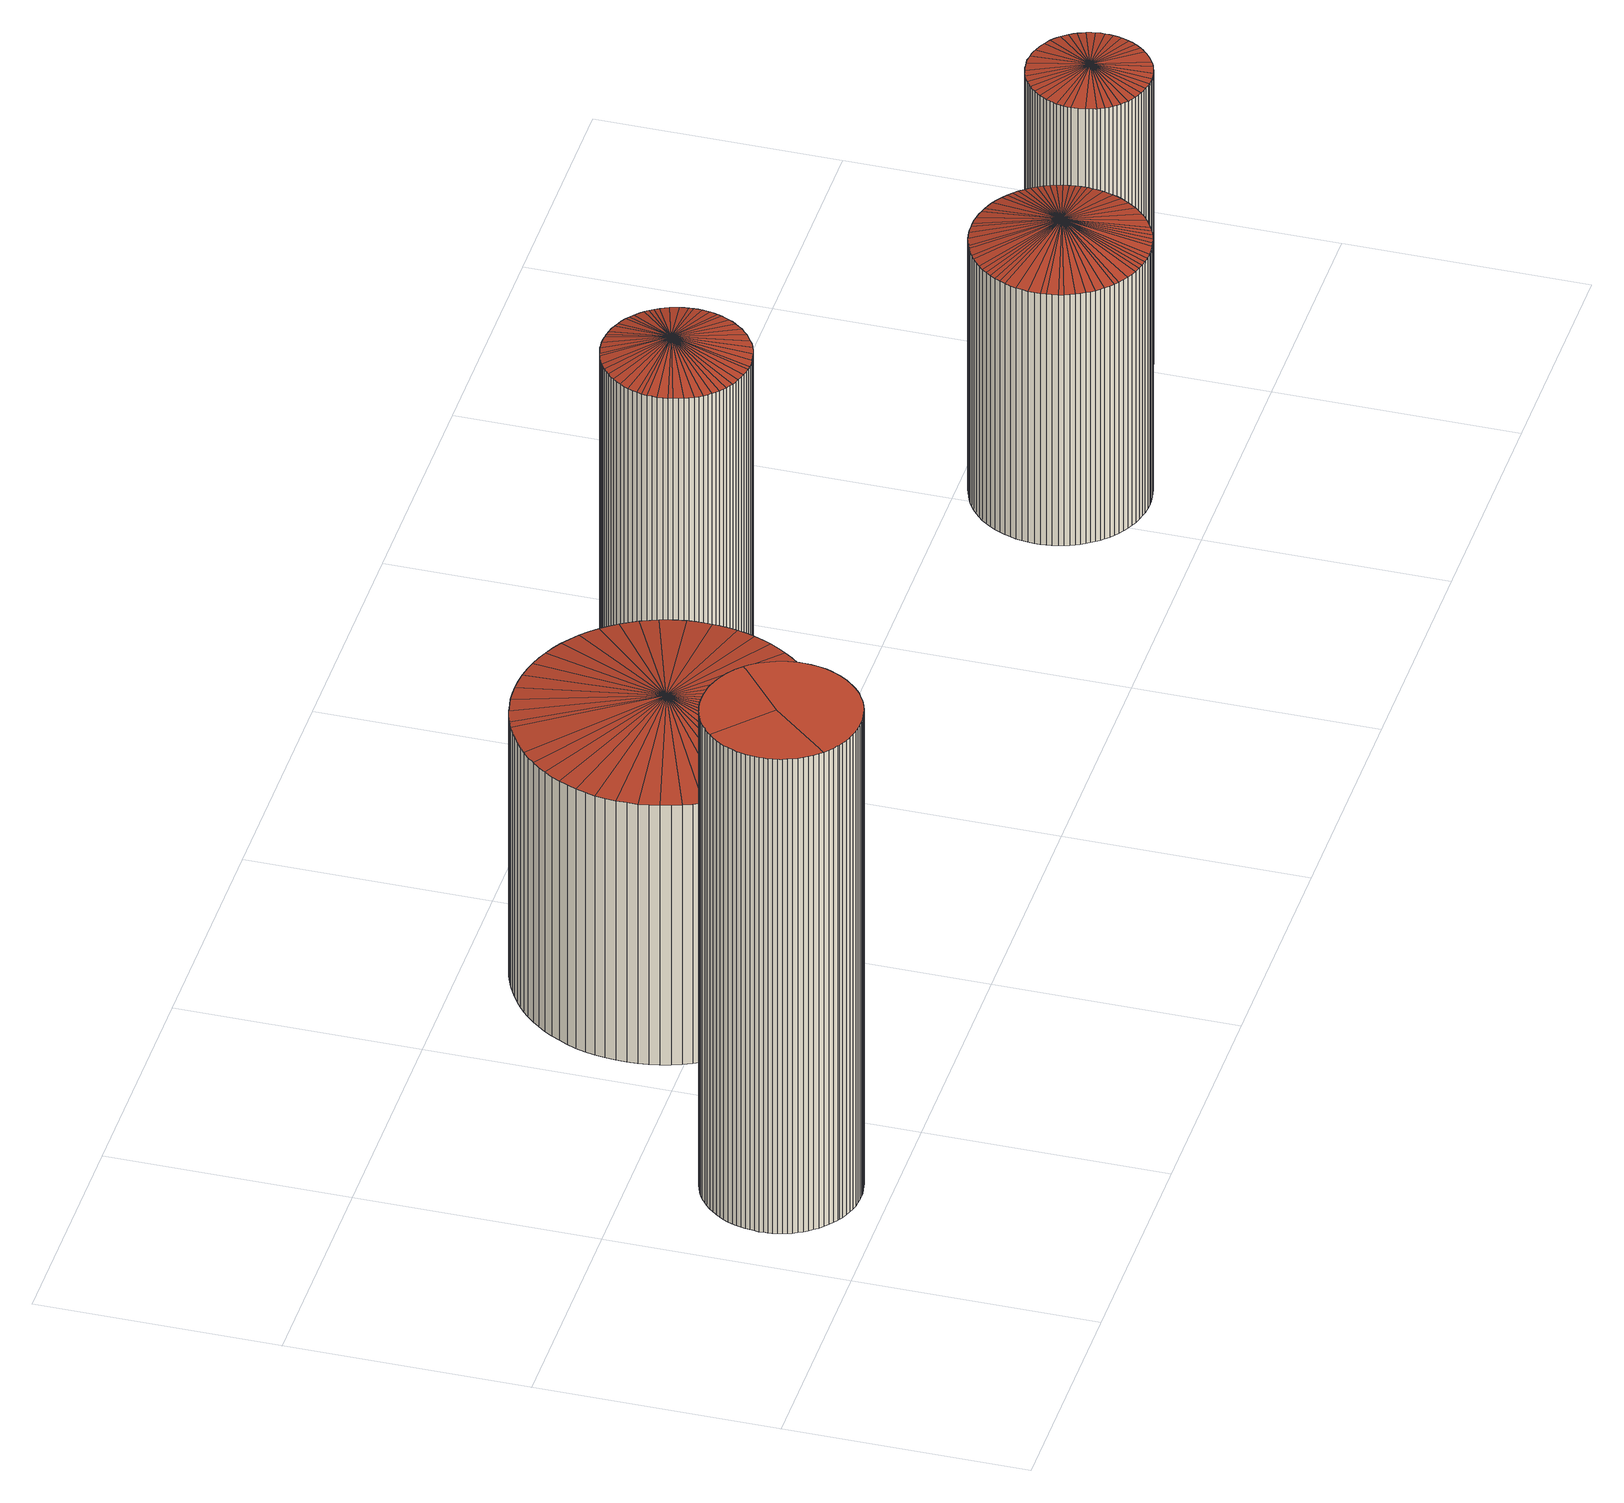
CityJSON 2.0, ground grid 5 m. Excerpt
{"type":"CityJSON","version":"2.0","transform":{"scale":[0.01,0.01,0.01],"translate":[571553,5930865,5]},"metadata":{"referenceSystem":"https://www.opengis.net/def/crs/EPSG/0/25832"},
"CityObjects":{
"building1":{"type":"Building","attributes":{"Grundfläche 2D":"7.970300","Grundhöhe NN":"5.542"},"geometry":[{"type":"Solid","lod":"3","boundaries":[[[[0,1,2,3,4,5,6,7,8,9,10,11,12,13,14,15,16,17,18,19,20,21,22,23,24,25,26]],[[27,28,29,30,31,32,33,34,35,36,37,38,39,40,41,42,43,44,45,46,47,48,49,22,21,50,51]],[[52,53,54,55,56,57,58,59,60,61,62,63,64,65,66,67,68,69,70,71,72,73,74,75,76,77,78,79,80,81,82,83,84,85,86,87,88,89,90,91,23,22,49,92,93,94,95,96,97,98]],[[99,100,67,66]],[[100,101,68,67]],[[101,102,69,68]],[[102,103,70,69]],[[103,104,71,70]],[[104,105,72,71]],[[105,106,73,72]],[[106,107,74,73]],[[107,108,75,74]],[[108,109,76,75]],[[110,99,66,65]],[[111,112,64,63]],[[112,110,65,64]],[[109,113,77,76]],[[113,114,78,77]],[[114,115,79,78]],[[115,116,80,79]],[[116,117,81,80]],[[117,118,82,81]],[[118,119,83,82]],[[119,120,84,83]],[[120,121,85,84]],[[121,122,86,85]],[[122,123,87,86]],[[123,124,88,87]],[[124,125,89,88]],[[125,126,90,89]],[[126,127,91,90]],[[127,128,23,91]],[[128,129,24,23]],[[129,130,25,24]],[[130,131,26,25]],[[131,132,0,26]],[[132,133,1,0]],[[133,134,2,1]],[[134,135,3,2]],[[135,136,4,3]],[[136,137,5,4]],[[137,138,6,5]],[[138,139,7,6]],[[139,140,8,7]],[[140,141,9,8]],[[141,142,10,9]],[[142,143,11,10]],[[143,144,12,11]],[[144,145,13,12]],[[145,146,14,13]],[[146,147,15,14]],[[147,148,16,15]],[[148,149,17,16]],[[149,150,18,17]],[[150,151,19,18]],[[151,152,20,19]],[[152,153,21,20]],[[153,154,50,21]],[[154,155,51,50]],[[155,156,27,51]],[[156,157,28,27]],[[157,158,29,28]],[[158,159,30,29]],[[159,160,31,30]],[[160,161,32,31]],[[161,162,33,32]],[[162,163,34,33]],[[163,164,35,34]],[[164,165,36,35]],[[165,166,37,36]],[[166,167,38,37]],[[167,168,39,38]],[[168,169,40,39]],[[169,170,41,40]],[[170,171,42,41]],[[171,172,43,42]],[[172,173,44,43]],[[173,174,45,44]],[[174,175,46,45]],[[175,176,47,46]],[[176,177,48,47]],[[177,178,49,48]],[[178,179,92,49]],[[179,180,93,92]],[[180,181,94,93]],[[181,182,95,94]],[[182,183,96,95]],[[183,184,97,96]],[[184,185,98,97]],[[185,186,52,98]],[[186,187,53,52]],[[187,188,54,53]],[[188,189,55,54]],[[189,190,56,55]],[[190,191,57,56]],[[191,192,58,57]],[[192,193,59,58]],[[193,194,60,59]],[[194,195,61,60]],[[195,196,111,63,62,61]],[[178,177,176,175,174,173,172,171,170,169,168,167,166,165,164,163,162,161,160,159,158,157,156,155,154,153,152,151,150,149,148,147,146,145,144,143,142,141,140,139,138,137,136,135,134,133,132,131,130,129,128,127,126,125,124,123,122,121,120,119,118,117,116,115,114,113,109,108,107,106,105,104,103,102,101,100,99,110,112,111,196,195,194,193,192,191,190,189,188,187,186,185,184,183,182,181,180,179]]]],"semantics":{"surfaces":[{"type":"RoofSurface"},{"type":"WallSurface"},{"type":"GroundSurface"}],"values":[[0,0,0,1,1,1,1,1,1,1,1,1,1,1,1,1,1,1,1,1,1,1,1,1,1,1,1,1,1,1,1,1,1,1,1,1,1,1,1,1,1,1,1,1,1,1,1,1,1,1,1,1,1,1,1,1,1,1,1,1,1,1,1,1,1,1,1,1,1,1,1,1,1,1,1,1,1,1,1,1,1,1,1,1,1,1,1,1,1,1,1,1,1,1,1,1,1,1,1,1,2]]}}]},
"building2":{"type":"Building","attributes":{"Grundfläche 2D":"28.636282","Grundhöhe NN":"5.426"},"geometry":[{"type":"Solid","lod":"3","boundaries":[[[[197,198,199,200,201,202,203]],[[204,199,198,205]],[[206,199,204,207]],[[208,199,206,209]],[[210,199,208,211]],[[212,199,210,213]],[[214,199,212,215]],[[216,199,214,217]],[[218,199,216,219]],[[220,199,218,221]],[[222,199,220,223]],[[224,199,222,225]],[[226,199,224,227]],[[228,199,226,229]],[[230,199,228,231]],[[232,233,199,230,234]],[[235,199,233,236]],[[237,199,235,238]],[[239,199,237,240]],[[241,199,239,242]],[[243,199,241,244]],[[245,199,243,246]],[[247,199,245,248]],[[249,199,247,250]],[[251,199,249,252]],[[253,199,251,254]],[[255,199,253,256]],[[257,199,255,258]],[[259,199,257,260]],[[261,262,199,259,263]],[[264,265,199,262,266]],[[267,268,199,265,269]],[[270,199,268,271]],[[272,199,270,273]],[[274,199,272,275]],[[276,199,274,277]],[[278,199,276,279]],[[280,199,278,281]],[[282,199,280,283]],[[284,199,282,285]],[[286,199,284,287]],[[288,199,286,289]],[[290,199,288,291]],[[292,199,290,293]],[[199,292,200]],[[294,295,203,202]],[[295,296,197,203]],[[296,297,198,197]],[[297,298,205,198]],[[298,299,204,205]],[[299,300,207,204]],[[300,301,206,207]],[[301,302,209,206]],[[302,303,208,209]],[[303,304,211,208]],[[305,294,202,201]],[[306,307,200,292]],[[307,305,201,200]],[[304,308,210,211]],[[308,309,213,210]],[[309,310,212,213]],[[310,311,215,212]],[[311,312,214,215]],[[312,313,217,214]],[[313,314,216,217]],[[314,315,219,216]],[[315,316,218,219]],[[316,317,221,218]],[[317,318,220,221]],[[318,319,223,220]],[[319,320,222,223]],[[320,321,225,222]],[[321,322,224,225]],[[322,323,227,224]],[[323,324,226,227]],[[324,325,229,226]],[[325,326,228,229]],[[326,327,231,228]],[[327,328,230,231]],[[328,329,234,230]],[[329,330,232,234]],[[330,331,233,232]],[[331,332,236,233]],[[332,333,235,236]],[[333,334,238,235]],[[334,335,237,238]],[[335,336,240,237]],[[336,337,239,240]],[[337,338,242,239]],[[338,339,241,242]],[[339,340,244,241]],[[340,341,243,244]],[[341,342,246,243]],[[342,343,245,246]],[[343,344,248,245]],[[344,345,247,248]],[[345,346,250,247]],[[346,347,249,250]],[[347,348,252,249]],[[348,349,251,252]],[[349,350,254,251]],[[350,351,253,254]],[[351,352,256,253]],[[352,353,255,256]],[[353,354,258,255]],[[354,355,257,258]],[[355,356,260,257]],[[356,357,259,260]],[[357,358,263,259]],[[358,359,261,263]],[[359,360,262,261]],[[360,361,266,262]],[[361,362,264,266]],[[362,363,265,264]],[[363,364,269,265]],[[364,365,267,269]],[[365,366,268,267]],[[366,367,271,268]],[[367,368,270,271]],[[368,369,273,270]],[[369,370,272,273]],[[370,371,275,272]],[[371,372,274,275]],[[372,373,277,274]],[[373,374,276,277]],[[374,375,279,276]],[[375,376,278,279]],[[376,377,281,278]],[[377,378,280,281]],[[378,379,283,280]],[[379,380,282,283]],[[380,381,285,282]],[[381,382,284,285]],[[382,383,287,284]],[[383,384,286,287]],[[384,385,289,286]],[[385,386,288,289]],[[386,387,291,288]],[[387,388,290,291]],[[388,389,293,290]],[[389,306,292,293]],[[383,382,381,380,379,378,377,376,375,374,373,372,371,370,369,368,367,366,365,364,363,362,361,360,359,358,357,356,355,354,353,352,351,350,349,348,347,346,345,344,343,342,341,340,339,338,337,336,335,334,333,332,331,330,329,328,327,326,325,324,323,322,321,320,319,318,317,316,315,314,313,312,311,310,309,308,304,303,302,301,300,299,298,297,296,295,294,305,307,306,389,388,387,386,385,384]]]],"semantics":{"surfaces":[{"type":"RoofSurface"},{"type":"WallSurface"},{"type":"GroundSurface"}],"values":[[0,0,0,0,0,0,0,0,0,0,0,0,0,0,0,0,0,0,0,0,0,0,0,0,0,0,0,0,0,0,0,0,0,0,0,0,0,0,0,0,0,0,0,0,0,1,1,1,1,1,1,1,1,1,1,1,1,1,1,1,1,1,1,1,1,1,1,1,1,1,1,1,1,1,1,1,1,1,1,1,1,1,1,1,1,1,1,1,1,1,1,1,1,1,1,1,1,1,1,1,1,1,1,1,1,1,1,1,1,1,1,1,1,1,1,1,1,1,1,1,1,1,1,1,1,1,1,1,1,1,1,1,1,1,1,1,1,1,1,1,1,2]]}}]},
"building3":{"type":"Building","attributes":{"Grundfläche 2D":"6.908821","Grundhöhe NN":"5.455"},"geometry":[{"type":"Solid","lod":"3","boundaries":[[[[390,391,392,393,394]],[[395,391,390,396]],[[397,391,395,398]],[[399,391,397,400]],[[401,391,399,402]],[[403,391,401,404]],[[405,391,403,406]],[[391,405,407]],[[391,407,408]],[[409,391,408,410]],[[411,391,409,412]],[[391,411,413]],[[414,391,413,415]],[[416,391,414,417]],[[418,391,416,419]],[[420,391,418,421]],[[422,391,420,423]],[[424,391,422,425]],[[426,391,424,427]],[[428,391,426,429]],[[430,391,428,431]],[[432,391,430,433]],[[391,432,434]],[[435,391,434,436]],[[437,391,435,438]],[[439,391,437,440]],[[441,391,439,442]],[[443,391,441,444]],[[445,391,443,446]],[[447,391,445,448]],[[449,391,447,450]],[[451,391,449,452]],[[391,451,453]],[[454,391,453,455]],[[456,391,454,457]],[[458,391,456,459]],[[391,458,460]],[[461,391,460,462]],[[463,391,461,464]],[[465,391,463,466]],[[391,465,467]],[[391,467,468]],[[391,468,469]],[[470,391,469,471]],[[391,470,472]],[[391,472,473]],[[474,391,473,475]],[[391,474,476]],[[477,391,476,478]],[[391,477,479]],[[391,479,480]],[[481,391,480,482]],[[483,391,481,484]],[[485,391,483,486]],[[391,485,392]],[[487,488,394,393]],[[488,489,390,394]],[[489,490,396,390]],[[490,491,395,396]],[[491,492,398,395]],[[492,493,397,398]],[[493,494,400,397]],[[494,495,399,400]],[[495,496,402,399]],[[496,497,401,402]],[[497,498,404,401]],[[498,499,403,404]],[[499,500,406,403]],[[500,501,405,406]],[[501,502,407,405]],[[502,503,408,407]],[[503,504,410,408]],[[504,505,409,410]],[[505,506,412,409]],[[506,507,411,412]],[[507,508,413,411]],[[508,509,415,413]],[[509,510,414,415]],[[510,511,417,414]],[[511,512,416,417]],[[512,513,419,416]],[[513,514,418,419]],[[514,515,421,418]],[[515,516,420,421]],[[516,517,423,420]],[[517,518,422,423]],[[518,519,425,422]],[[519,520,424,425]],[[520,521,427,424]],[[521,522,426,427]],[[522,523,429,426]],[[523,524,428,429]],[[524,525,431,428]],[[525,526,430,431]],[[526,527,433,430]],[[527,528,432,433]],[[528,529,434,432]],[[529,530,436,434]],[[530,531,435,436]],[[531,532,438,435]],[[532,533,437,438]],[[533,534,440,437]],[[534,535,439,440]],[[535,536,442,439]],[[536,537,441,442]],[[537,538,444,441]],[[538,539,443,444]],[[539,540,446,443]],[[540,541,445,446]],[[541,542,448,445]],[[542,543,447,448]],[[543,544,450,447]],[[544,545,449,450]],[[545,546,452,449]],[[546,547,451,452]],[[547,548,453,451]],[[548,549,455,453]],[[549,550,454,455]],[[550,551,457,454]],[[551,552,456,457]],[[552,553,459,456]],[[553,554,458,459]],[[554,555,460,458]],[[555,556,462,460]],[[556,557,461,462]],[[557,558,464,461]],[[558,559,463,464]],[[559,560,466,463]],[[560,561,465,466]],[[561,562,467,465]],[[562,563,468,467]],[[563,564,469,468]],[[564,565,471,469]],[[565,566,470,471]],[[566,567,472,470]],[[567,568,473,472]],[[568,569,475,473]],[[569,570,474,475]],[[570,571,476,474]],[[572,487,393,392]],[[571,573,478,476]],[[573,574,477,478]],[[574,575,479,477]],[[575,576,480,479]],[[576,577,482,480]],[[577,578,481,482]],[[578,579,484,481]],[[579,580,483,484]],[[580,581,486,483]],[[581,582,485,486]],[[582,572,392,485]],[[578,577,576,575,574,573,571,570,569,568,567,566,565,564,563,562,561,560,559,558,557,556,555,554,553,552,551,550,549,548,547,546,545,544,543,542,541,540,539,538,537,536,535,534,533,532,531,530,529,528,527,526,525,524,523,522,521,520,519,518,517,516,515,514,513,512,511,510,509,508,507,506,505,504,503,502,501,500,499,498,497,496,495,494,493,492,491,490,489,488,487,572,582,581,580,579]]]],"semantics":{"surfaces":[{"type":"RoofSurface"},{"type":"WallSurface"},{"type":"GroundSurface"}],"values":[[0,0,0,0,0,0,0,0,0,0,0,0,0,0,0,0,0,0,0,0,0,0,0,0,0,0,0,0,0,0,0,0,0,0,0,0,0,0,0,0,0,0,0,0,0,0,0,0,0,0,0,0,0,0,0,1,1,1,1,1,1,1,1,1,1,1,1,1,1,1,1,1,1,1,1,1,1,1,1,1,1,1,1,1,1,1,1,1,1,1,1,1,1,1,1,1,1,1,1,1,1,1,1,1,1,1,1,1,1,1,1,1,1,1,1,1,1,1,1,1,1,1,1,1,1,1,1,1,1,1,1,1,1,1,1,1,1,1,1,1,1,1,1,1,1,1,1,1,1,1,1,2]]}}]},
"building4":{"type":"Building","attributes":{"Grundfläche 2D":"9.975475","Grundhöhe NN":"5.595"},"geometry":[{"type":"Solid","lod":"3","boundaries":[[[[583,584,585,586]],[[587,583,586,588]],[[589,583,587,590]],[[583,589,591]],[[592,583,591,593]],[[583,592,594]],[[595,583,594,596]],[[583,595,597]],[[583,597,598]],[[583,598,599]],[[583,599,600]],[[583,600,601]],[[583,601,602]],[[603,583,602,604]],[[605,583,603,606]],[[607,583,605,608]],[[583,607,609]],[[610,583,609,611]],[[583,610,612]],[[613,583,612,614]],[[615,583,613,616]],[[617,583,615,618]],[[619,583,617,620]],[[621,583,619,622]],[[583,621,623]],[[624,583,623,625]],[[626,583,624,627]],[[583,626,628]],[[583,628,629]],[[583,629,630]],[[583,630,631]],[[583,631,632]],[[633,583,632,634]],[[583,633,635]],[[583,635,636]],[[583,636,637]],[[583,637,638]],[[583,638,639]],[[640,583,639,641]],[[642,583,640,643]],[[644,583,642,645]],[[646,583,644,647]],[[648,583,646,649]],[[650,583,648,651]],[[652,583,650,653]],[[654,583,652,655]],[[583,654,656]],[[583,656,657]],[[583,657,658]],[[583,658,659]],[[583,659,660]],[[583,660,661]],[[583,661,662]],[[583,662,663]],[[583,663,664]],[[583,664,665]],[[583,665,666]],[[583,666,667]],[[583,667,668]],[[583,668,669]],[[583,669,670]],[[671,583,670,672]],[[673,583,671,674]],[[583,673,675]],[[676,583,675,677]],[[678,583,676,679]],[[583,678,584]],[[680,681,586,585]],[[681,682,588,586]],[[682,683,587,588]],[[683,684,590,587]],[[684,685,589,590]],[[686,680,585,584]],[[687,688,673,674]],[[688,689,675,673]],[[689,690,677,675]],[[690,691,676,677]],[[691,692,679,676]],[[692,693,678,679]],[[693,686,584,678]],[[685,694,591,589]],[[694,695,593,591]],[[695,696,592,593]],[[696,697,594,592]],[[697,698,596,594]],[[698,699,595,596]],[[699,700,597,595]],[[700,701,598,597]],[[701,702,599,598]],[[702,703,600,599]],[[703,704,601,600]],[[704,705,602,601]],[[705,706,604,602]],[[706,707,603,604]],[[707,708,606,603]],[[708,709,605,606]],[[709,710,608,605]],[[710,711,607,608]],[[711,712,609,607]],[[712,713,611,609]],[[713,714,610,611]],[[714,715,612,610]],[[715,716,614,612]],[[716,717,613,614]],[[717,718,616,613]],[[718,719,615,616]],[[719,720,618,615]],[[720,721,617,618]],[[721,722,620,617]],[[722,723,619,620]],[[723,724,622,619]],[[724,725,621,622]],[[725,726,623,621]],[[726,727,625,623]],[[727,728,624,625]],[[728,729,627,624]],[[729,730,626,627]],[[730,731,628,626]],[[731,732,629,628]],[[732,733,630,629]],[[733,734,631,630]],[[734,735,632,631]],[[735,736,634,632]],[[736,737,633,634]],[[737,738,635,633]],[[738,739,636,635]],[[739,740,637,636]],[[740,741,638,637]],[[741,742,639,638]],[[742,743,641,639]],[[743,744,640,641]],[[744,745,643,640]],[[745,746,642,643]],[[746,747,645,642]],[[747,748,644,645]],[[748,749,647,644]],[[749,750,646,647]],[[750,751,649,646]],[[751,752,648,649]],[[752,753,651,648]],[[753,754,650,651]],[[754,755,653,650]],[[755,756,652,653]],[[756,757,655,652]],[[757,758,654,655]],[[758,759,656,654]],[[759,760,657,656]],[[760,761,658,657]],[[761,762,659,658]],[[762,763,660,659]],[[763,764,661,660]],[[764,765,662,661]],[[765,766,663,662]],[[766,767,664,663]],[[767,768,665,664]],[[768,769,666,665]],[[769,770,667,666]],[[770,771,668,667]],[[771,772,669,668]],[[772,773,670,669]],[[773,774,672,670]],[[774,775,671,672]],[[775,687,674,671]],[[775,774,773,772,771,770,769,768,767,766,765,764,763,762,761,760,759,758,757,756,755,754,753,752,751,750,749,748,747,746,745,744,743,742,741,740,739,738,737,736,735,734,733,732,731,730,729,728,727,726,725,724,723,722,721,720,719,718,717,716,715,714,713,712,711,710,709,708,707,706,705,704,703,702,701,700,699,698,697,696,695,694,685,684,683,682,681,680,686,693,692,691,690,689,688,687]]]],"semantics":{"surfaces":[{"type":"RoofSurface"},{"type":"WallSurface"},{"type":"GroundSurface"}],"values":[[0,0,0,0,0,0,0,0,0,0,0,0,0,0,0,0,0,0,0,0,0,0,0,0,0,0,0,0,0,0,0,0,0,0,0,0,0,0,0,0,0,0,0,0,0,0,0,0,0,0,0,0,0,0,0,0,0,0,0,0,0,0,0,0,0,0,0,1,1,1,1,1,1,1,1,1,1,1,1,1,1,1,1,1,1,1,1,1,1,1,1,1,1,1,1,1,1,1,1,1,1,1,1,1,1,1,1,1,1,1,1,1,1,1,1,1,1,1,1,1,1,1,1,1,1,1,1,1,1,1,1,1,1,1,1,1,1,1,1,1,1,1,1,1,1,1,1,1,1,1,1,1,1,1,1,1,1,1,1,1,1,1,1,2]]}}]},
"building5":{"type":"Building","attributes":{"Grundfläche 2D":"4.849618","Grundhöhe NN":"5.686"},"geometry":[{"type":"Solid","lod":"3","boundaries":[[[[776,777,778,779,780]],[[781,777,776,782]],[[783,777,781,784]],[[785,777,783,786]],[[787,777,785,788]],[[789,777,787,790]],[[791,777,789,792]],[[793,777,791,794]],[[795,777,793,796]],[[797,777,795,798]],[[799,777,797,800]],[[801,777,799,802]],[[803,804,777,801,805]],[[806,777,804,807]],[[808,777,806,809]],[[810,811,777,808,812]],[[813,814,777,811,815]],[[816,817,777,814,818]],[[819,777,817,820]],[[821,777,819,822]],[[823,777,821,824]],[[825,777,823,826]],[[827,777,825,828]],[[829,777,827,830]],[[831,832,777,829,833]],[[834,777,832,835]],[[836,777,834,837]],[[838,777,836,839]],[[840,841,777,838,842]],[[843,777,841,844]],[[845,777,843,846]],[[847,777,845,848]],[[849,777,847,850]],[[851,777,849,852]],[[853,777,851,854]],[[855,777,853,856]],[[857,777,855,858]],[[859,777,857,860]],[[861,777,859,862]],[[863,864,777,861,865]],[[778,777,864,866]],[[867,868,780,779]],[[868,869,776,780]],[[869,870,782,776]],[[870,871,781,782]],[[871,872,784,781]],[[872,873,783,784]],[[873,874,786,783]],[[874,875,785,786]],[[876,867,779,778]],[[877,878,866,864]],[[878,876,778,866]],[[875,879,788,785]],[[879,880,787,788]],[[880,881,790,787]],[[881,882,789,790]],[[882,883,792,789]],[[883,884,791,792]],[[884,885,794,791]],[[885,886,793,794]],[[886,887,796,793]],[[887,888,795,796]],[[888,889,798,795]],[[889,890,797,798]],[[890,891,800,797]],[[891,892,799,800]],[[892,893,802,799]],[[893,894,801,802]],[[894,895,805,801]],[[895,896,803,805]],[[896,897,804,803]],[[897,898,807,804]],[[898,899,806,807]],[[899,900,809,806]],[[900,901,808,809]],[[901,902,812,808]],[[902,903,810,812]],[[903,904,811,810]],[[904,905,815,811]],[[905,906,813,815]],[[906,907,814,813]],[[907,908,818,814]],[[908,909,816,818]],[[909,910,817,816]],[[910,911,820,817]],[[911,912,819,820]],[[912,913,822,819]],[[913,914,821,822]],[[914,915,824,821]],[[915,916,823,824]],[[916,917,826,823]],[[917,918,825,826]],[[918,919,828,825]],[[919,920,827,828]],[[920,921,830,827]],[[921,922,829,830]],[[922,923,833,829]],[[923,924,831,833]],[[924,925,832,831]],[[925,926,835,832]],[[926,927,834,835]],[[927,928,837,834]],[[928,929,836,837]],[[929,930,839,836]],[[930,931,838,839]],[[931,932,842,838]],[[932,933,840,842]],[[933,934,841,840]],[[934,935,844,841]],[[935,936,843,844]],[[936,937,846,843]],[[937,938,845,846]],[[938,939,848,845]],[[939,940,847,848]],[[940,941,850,847]],[[941,942,849,850]],[[942,943,852,849]],[[943,944,851,852]],[[944,945,854,851]],[[945,946,853,854]],[[946,947,856,853]],[[947,948,855,856]],[[948,949,858,855]],[[949,950,857,858]],[[950,951,860,857]],[[951,952,859,860]],[[952,953,862,859]],[[953,954,861,862]],[[954,955,865,861]],[[955,956,863,865]],[[956,877,864,863]],[[951,950,949,948,947,946,945,944,943,942,941,940,939,938,937,936,935,934,933,932,931,930,929,928,927,926,925,924,923,922,921,920,919,918,917,916,915,914,913,912,911,910,909,908,907,906,905,904,903,902,901,900,899,898,897,896,895,894,893,892,891,890,889,888,887,886,885,884,883,882,881,880,879,875,874,873,872,871,870,869,868,867,876,878,877,956,955,954,953,952]]]],"semantics":{"surfaces":[{"type":"RoofSurface"},{"type":"WallSurface"},{"type":"GroundSurface"}],"values":[[0,0,0,0,0,0,0,0,0,0,0,0,0,0,0,0,0,0,0,0,0,0,0,0,0,0,0,0,0,0,0,0,0,0,0,0,0,0,0,0,0,1,1,1,1,1,1,1,1,1,1,1,1,1,1,1,1,1,1,1,1,1,1,1,1,1,1,1,1,1,1,1,1,1,1,1,1,1,1,1,1,1,1,1,1,1,1,1,1,1,1,1,1,1,1,1,1,1,1,1,1,1,1,1,1,1,1,1,1,1,1,1,1,1,1,1,1,1,1,1,1,1,1,1,1,1,1,1,1,1,1,2]]}}]}
},
"vertices":[
[340,344,1190],[332,349,1190],[324,353,1190],[316,357,1190],[308,360,1190],[299,363,1190],[290,366,1190],[280,368,1190],[270,369,1190],[260,370,1190],[250,370,1190],[239,370,1190],[228,369,1190],[217,367,1190],[206,364,1190],[196,360,1190],[185,356,1190],[175,351,1190],[165,345,1190],[156,338,1190],[147,331,1190],[138,323,1190],[247,220,1192],[369,319,1190],[362,326,1190],[355,333,1190],[347,339,1190],[118,297,1190],[112,288,1190],[107,278,1190],[103,268,1190],[100,259,1190],[97,249,1190],[95,239,1190],[94,230,1190],[93,221,1190],[92,212,1190],[93,203,1190],[93,194,1190],[94,185,1190],[96,176,1190],[99,167,1190],[102,157,1190],[105,148,1190],[110,139,1190],[115,129,1190],[121,121,1190],[127,112,1190],[134,103,1190],[142,95,1190],[131,315,1190],[124,306,1190],[211,57,1190],[222,54,1190],[233,53,1190],[244,52,1190],[255,52,1190],[266,52,1190],[277,54,1190],[287,56,1190],[296,58,1190],[306,61,1190],[309,62,1190],[315,65,1190],[323,68,1190],[331,73,1190],[338,77,1190],[346,82,1190],[353,88,1190],[360,94,1190],[367,101,1190],[373,108,1190],[380,116,1190],[385,124,1190],[391,133,1190],[396,143,1190],[400,153,1190],[404,163,1190],[407,174,1190],[409,185,1190],[410,196,1190],[411,208,1190],[411,219,1190],[410,231,1190],[408,242,1190],[405,253,1190],[402,264,1190],[398,274,1190],[393,284,1190],[388,294,1190],[382,303,1190],[376,311,1190],[151,88,1190],[160,81,1190],[169,75,1190],[172,73,1190],[179,69,1190],[190,64,1190],[201,60,1190],[338,77,54],[346,82,54],[353,88,54],[360,94,54],[367,101,54],[373,108,54],[380,116,54],[385,124,54],[391,133,54],[396,143,54],[400,153,54],[331,73,54],[315,65,54],[323,68,54],[404,163,54],[407,174,54],[409,185,54],[410,196,54],[411,208,54],[411,219,54],[410,231,54],[408,242,54],[405,253,54],[402,264,54],[398,274,54],[393,284,54],[388,294,54],[382,303,54],[376,311,54],[369,319,54],[362,326,54],[355,333,54],[347,339,54],[340,344,54],[332,349,54],[324,353,54],[316,357,54],[308,360,54],[299,363,54],[290,366,54],[280,368,54],[270,369,54],[260,370,54],[250,370,54],[239,370,54],[228,369,54],[217,367,54],[206,364,54],[196,360,54],[185,356,54],[175,351,54],[165,345,54],[156,338,54],[147,331,54],[138,323,54],[131,315,54],[124,306,54],[118,297,54],[112,288,54],[107,278,54],[103,268,54],[100,259,54],[97,249,54],[95,239,54],[94,230,54],[93,221,54],[92,212,54],[93,203,54],[93,194,54],[94,185,54],[96,176,54],[99,167,54],[102,157,54],[105,148,54],[110,139,54],[115,129,54],[121,121,54],[127,112,54],[134,103,54],[142,95,54],[151,88,54],[160,81,54],[169,75,54],[172,73,54],[179,69,54],[190,64,54],[201,60,54],[211,57,54],[222,54,54],[233,53,54],[244,52,54],[255,52,54],[266,52,54],[277,54,54],[287,56,54],[296,58,54],[306,61,54],[309,62,54],
[686,856,664],[672,845,664],[866,614,709],[744,891,664],[728,883,664],[714,875,664],[700,866,664],[646,819,664],[659,833,664],[622,789,664],[634,804,664],[602,754,664],[611,772,664],[585,716,664],[593,736,664],[574,675,664],[579,696,664],[569,632,664],[571,654,664],[570,588,664],[569,610,664],[577,546,664],[573,567,664],[590,505,664],[583,525,664],[608,468,664],[598,486,664],[630,434,664],[619,450,664],[655,405,664],[642,419,664],[683,380,664],[669,392,664],[711,360,664],[697,370,664],[740,345,664],[756,338,664],[725,352,664],[790,326,664],[772,331,664],[826,318,664],[808,321,664],[866,315,664],[846,316,664],[906,317,664],[886,315,664],[948,325,664],[927,320,664],[989,339,664],[968,331,664],[1027,359,664],[1008,348,664],[1063,384,664],[1045,371,664],[1094,414,664],[1079,398,664],[1120,447,664],[1108,430,664],[1141,482,664],[1131,464,664],[1156,518,664],[1149,500,664],[1166,555,664],[1162,537,664],[1171,590,664],[1172,607,664],[1169,572,664],[1172,640,664],[1170,657,664],[1172,624,664],[1163,692,664],[1158,710,664],[1167,675,664],[1144,746,664],[1151,728,664],[1124,781,664],[1134,764,664],[1099,814,664],[1112,798,664],[1069,845,664],[1085,830,664],[1034,871,664],[1052,858,664],[996,892,664],[1016,882,664],[956,907,664],[976,900,664],[914,916,664],[935,912,664],[872,919,664],[893,918,664],[832,917,664],[852,918,664],[794,909,664],[813,913,664],[760,898,664],[777,904,664],[714,875,43],[700,866,43],[686,856,43],[672,845,43],[659,833,43],[646,819,43],[634,804,43],[622,789,43],[611,772,43],[602,754,43],[593,736,43],[728,883,43],[760,898,43],[744,891,43],[585,716,43],[579,696,43],[574,675,43],[571,654,43],[569,632,43],[569,610,43],[570,588,43],[573,567,43],[577,546,43],[583,525,43],[590,505,43],[598,486,43],[608,468,43],[619,450,43],[630,434,43],[642,419,43],[655,405,43],[669,392,43],[683,380,43],[697,370,43],[711,360,43],[725,352,43],[740,345,43],[756,338,43],[772,331,43],[790,326,43],[808,321,43],[826,318,43],[846,316,43],[866,315,43],[886,315,43],[906,317,43],[927,320,43],[948,325,43],[968,331,43],[989,339,43],[1008,348,43],[1027,359,43],[1045,371,43],[1063,384,43],[1079,398,43],[1094,414,43],[1108,430,43],[1120,447,43],[1131,464,43],[1141,482,43],[1149,500,43],[1156,518,43],[1162,537,43],[1166,555,43],[1169,572,43],[1171,590,43],[1172,607,43],[1172,624,43],[1172,640,43],[1170,657,43],[1167,675,43],[1163,692,43],[1158,710,43],[1151,728,43],[1144,746,43],[1134,764,43],[1124,781,43],[1112,798,43],[1099,814,43],[1085,830,43],[1069,845,43],[1052,858,43],[1034,871,43],[1016,882,43],[996,892,43],[976,900,43],[956,907,43],[935,912,43],[914,916,43],[893,918,43],[872,919,43],[852,918,43],[832,917,43],[813,913,43],[794,909,43],[777,904,43],
[1852,1020,723],[1927,902,759],[1875,1030,723],[1867,1028,723],[1860,1024,723],[1837,1011,723],[1845,1016,723],[1823,999,723],[1830,1005,723],[1810,985,723],[1816,992,723],[1798,968,723],[1804,977,723],[1789,950,723],[1793,959,723],[1782,930,723],[1785,940,723],[1779,920,723],[1777,909,723],[1776,888,723],[1777,899,723],[1778,867,723],[1777,877,723],[1780,857,723],[1786,837,723],[1783,847,723],[1795,819,723],[1790,828,723],[1805,803,723],[1799,811,723],[1816,789,723],[1810,796,723],[1829,778,723],[1822,783,723],[1842,768,723],[1835,772,723],[1856,759,723],[1849,763,723],[1873,752,723],[1864,755,723],[1891,746,723],[1882,749,723],[1910,743,723],[1901,744,723],[1920,742,723],[1941,743,723],[1931,742,723],[1962,747,723],[1952,745,723],[1982,754,723],[1972,750,723],[2001,764,723],[1992,758,723],[2019,776,723],[2010,770,723],[2034,790,723],[2026,783,723],[2046,806,723],[2040,798,723],[2056,822,723],[2052,814,723],[2064,839,723],[2060,831,723],[2067,848,723],[2071,864,723],[2069,856,723],[2073,880,723],[2072,872,723],[2073,897,723],[2073,889,723],[2072,906,723],[2069,925,723],[2071,915,723],[2064,943,723],[2067,934,723],[2055,961,723],[2060,952,723],[2050,970,723],[2044,979,723],[2038,987,723],[2022,1002,723],[2030,995,723],[2014,1009,723],[2006,1015,723],[1987,1025,723],[1996,1021,723],[1977,1029,723],[1957,1035,723],[1967,1033,723],[1947,1037,723],[1938,1038,723],[1918,1039,723],[1928,1039,723],[1900,1037,723],[1909,1038,723],[1883,1033,723],[1891,1035,723],[1867,1028,46],[1860,1024,46],[1852,1020,46],[1845,1016,46],[1837,1011,46],[1830,1005,46],[1823,999,46],[1816,992,46],[1810,985,46],[1804,977,46],[1798,968,46],[1793,959,46],[1789,950,46],[1785,940,46],[1782,930,46],[1779,920,46],[1777,909,46],[1777,899,46],[1776,888,46],[1777,877,46],[1778,867,46],[1780,857,46],[1783,847,46],[1786,837,46],[1790,828,46],[1795,819,46],[1799,811,46],[1805,803,46],[1810,796,46],[1816,789,46],[1822,783,46],[1829,778,46],[1835,772,46],[1842,768,46],[1849,763,46],[1856,759,46],[1864,755,46],[1873,752,46],[1882,749,46],[1891,746,46],[1901,744,46],[1910,743,46],[1920,742,46],[1931,742,46],[1941,743,46],[1952,745,46],[1962,747,46],[1972,750,46],[1982,754,46],[1992,758,46],[2001,764,46],[2010,770,46],[2019,776,46],[2026,783,46],[2034,790,46],[2040,798,46],[2046,806,46],[2052,814,46],[2056,822,46],[2060,831,46],[2064,839,46],[2067,848,46],[2069,856,46],[2071,864,46],[2072,872,46],[2073,880,46],[2073,889,46],[2073,897,46],[2072,906,46],[2071,915,46],[2069,925,46],[2067,934,46],[2064,943,46],[2060,952,46],[2055,961,46],[2050,970,46],[2044,979,46],[2038,987,46],[2030,995,46],[2022,1002,46],[2014,1009,46],[2006,1015,46],[1996,1021,46],[1987,1025,46],[1977,1029,46],[1875,1030,46],[1967,1033,46],[1957,1035,46],[1947,1037,46],[1938,1038,46],[1928,1039,46],[1918,1039,46],[1909,1038,46],[1900,1037,46],[1891,1035,46],[1883,1033,46],
[2563,298,709],[2557,478,660],[2547,478,660],[2537,477,660],[2517,473,660],[2527,475,660],[2496,466,660],[2507,470,660],[2486,462,660],[2466,451,660],[2476,457,660],[2456,444,660],[2437,428,660],[2446,436,660],[2428,419,660],[2420,409,660],[2413,399,660],[2406,388,660],[2400,377,660],[2395,365,660],[2387,341,660],[2391,353,660],[2383,316,660],[2385,328,660],[2383,291,660],[2383,303,660],[2384,279,660],[2388,256,660],[2386,268,660],[2391,246,660],[2399,225,660],[2395,235,660],[2409,207,660],[2404,216,660],[2420,191,660],[2414,199,660],[2433,176,660],[2426,183,660],[2449,161,660],[2441,168,660],[2458,154,660],[2478,142,660],[2468,148,660],[2500,132,660],[2489,137,660],[2512,129,660],[2524,126,660],[2536,123,660],[2549,122,660],[2562,122,660],[2588,124,660],[2575,122,660],[2600,126,660],[2612,129,660],[2624,133,660],[2636,138,660],[2647,144,660],[2667,157,660],[2657,150,660],[2685,172,660],[2677,164,660],[2700,188,660],[2693,180,660],[2712,206,660],[2706,197,660],[2722,223,660],[2717,214,660],[2729,242,660],[2726,232,660],[2735,262,660],[2732,251,660],[2738,284,660],[2737,273,660],[2739,295,660],[2739,307,660],[2738,319,660],[2736,331,660],[2734,343,660],[2730,355,660],[2726,367,660],[2721,379,660],[2715,390,660],[2708,401,660],[2700,411,660],[2692,421,660],[2683,430,660],[2673,438,660],[2663,446,660],[2642,459,660],[2653,453,660],[2620,468,660],[2631,464,660],[2609,471,660],[2588,476,660],[2599,474,660],[2567,478,660],[2577,478,660],[2547,478,59],[2537,477,59],[2527,475,59],[2517,473,59],[2507,470,59],[2496,466,59],[2557,478,59],[2631,464,59],[2620,468,59],[2609,471,59],[2599,474,59],[2588,476,59],[2577,478,59],[2567,478,59],[2486,462,59],[2476,457,59],[2466,451,59],[2456,444,59],[2446,436,59],[2437,428,59],[2428,419,59],[2420,409,59],[2413,399,59],[2406,388,59],[2400,377,59],[2395,365,59],[2391,353,59],[2387,341,59],[2385,328,59],[2383,316,59],[2383,303,59],[2383,291,59],[2384,279,59],[2386,268,59],[2388,256,59],[2391,246,59],[2395,235,59],[2399,225,59],[2404,216,59],[2409,207,59],[2414,199,59],[2420,191,59],[2426,183,59],[2433,176,59],[2441,168,59],[2449,161,59],[2458,154,59],[2468,148,59],[2478,142,59],[2489,137,59],[2500,132,59],[2512,129,59],[2524,126,59],[2536,123,59],[2549,122,59],[2562,122,59],[2575,122,59],[2588,124,59],[2600,126,59],[2612,129,59],[2624,133,59],[2636,138,59],[2647,144,59],[2657,150,59],[2667,157,59],[2677,164,59],[2685,172,59],[2693,180,59],[2700,188,59],[2706,197,59],[2712,206,59],[2717,214,59],[2722,223,59],[2726,232,59],[2729,242,59],[2732,251,59],[2735,262,59],[2737,273,59],[2738,284,59],[2739,295,59],[2739,307,59],[2738,319,59],[2736,331,59],[2734,343,59],[2730,355,59],[2726,367,59],[2721,379,59],[2715,390,59],[2708,401,59],[2700,411,59],[2692,421,59],[2683,430,59],[2673,438,59],[2663,446,59],[2653,453,59],[2642,459,59],
[3057,270,764],[2967,354,782],[3030,249,764],[3041,256,764],[3052,265,764],[3067,281,764],[3062,275,764],[3076,294,764],[3072,288,764],[3083,309,764],[3080,301,764],[3089,325,764],[3086,317,764],[3092,342,764],[3091,334,764],[3093,360,764],[3093,351,764],[3091,378,764],[3093,369,764],[3087,396,764],[3090,387,764],[3081,412,764],[3084,404,764],[3072,427,764],[3077,419,764],[3062,440,764],[3067,433,764],[3051,451,764],[3045,456,764],[3056,446,764],[3032,464,764],[3039,460,764],[3007,475,764],[3020,470,764],[2993,479,764],[2985,480,764],[3000,477,764],[2970,482,764],[2961,481,764],[2978,481,764],[2945,479,764],[2936,477,764],[2953,480,764],[2920,471,764],[2928,475,764],[2904,463,764],[2912,468,764],[2889,453,764],[2896,458,764],[2877,440,764],[2883,447,764],[2866,427,764],[2871,434,764],[2857,412,764],[2861,419,764],[2851,396,764],[2849,389,764],[2854,404,764],[2846,374,764],[2847,381,764],[2845,359,764],[2845,366,764],[2847,331,764],[2845,345,764],[2851,317,764],[2854,310,764],[2849,324,764],[2861,296,764],[2857,303,764],[2870,282,764],[2865,289,764],[2881,269,764],[2875,275,764],[2894,258,764],[2888,263,764],[2909,248,764],[2902,253,764],[2926,241,764],[2918,244,764],[2943,236,764],[2934,238,764],[2960,233,764],[2952,234,764],[2977,233,764],[2969,233,764],[2994,235,764],[2986,234,764],[3009,240,764],[3016,242,764],[3002,237,764],[3023,245,764],[3041,256,69],[3052,265,69],[3057,270,69],[3062,275,69],[3067,281,69],[3072,288,69],[3076,294,69],[3080,301,69],[3083,309,69],[3030,249,69],[3016,242,69],[3023,245,69],[3086,317,69],[3089,325,69],[3091,334,69],[3092,342,69],[3093,351,69],[3093,360,69],[3093,369,69],[3091,378,69],[3090,387,69],[3087,396,69],[3084,404,69],[3081,412,69],[3077,419,69],[3072,427,69],[3067,433,69],[3062,440,69],[3056,446,69],[3051,451,69],[3045,456,69],[3039,460,69],[3032,464,69],[3020,470,69],[3007,475,69],[3000,477,69],[2993,479,69],[2985,480,69],[2978,481,69],[2970,482,69],[2961,481,69],[2953,480,69],[2945,479,69],[2936,477,69],[2928,475,69],[2920,471,69],[2912,468,69],[2904,463,69],[2896,458,69],[2889,453,69],[2883,447,69],[2877,440,69],[2871,434,69],[2866,427,69],[2861,419,69],[2857,412,69],[2854,404,69],[2851,396,69],[2849,389,69],[2847,381,69],[2846,374,69],[2845,366,69],[2845,359,69],[2845,345,69],[2847,331,69],[2849,324,69],[2851,317,69],[2854,310,69],[2857,303,69],[2861,296,69],[2865,289,69],[2870,282,69],[2875,275,69],[2881,269,69],[2888,263,69],[2894,258,69],[2902,253,69],[2909,248,69],[2918,244,69],[2926,241,69],[2934,238,69],[2943,236,69],[2952,234,69],[2960,233,69],[2969,233,69],[2977,233,69],[2986,234,69],[2994,235,69],[3002,237,69],[3009,240,69]
]}
